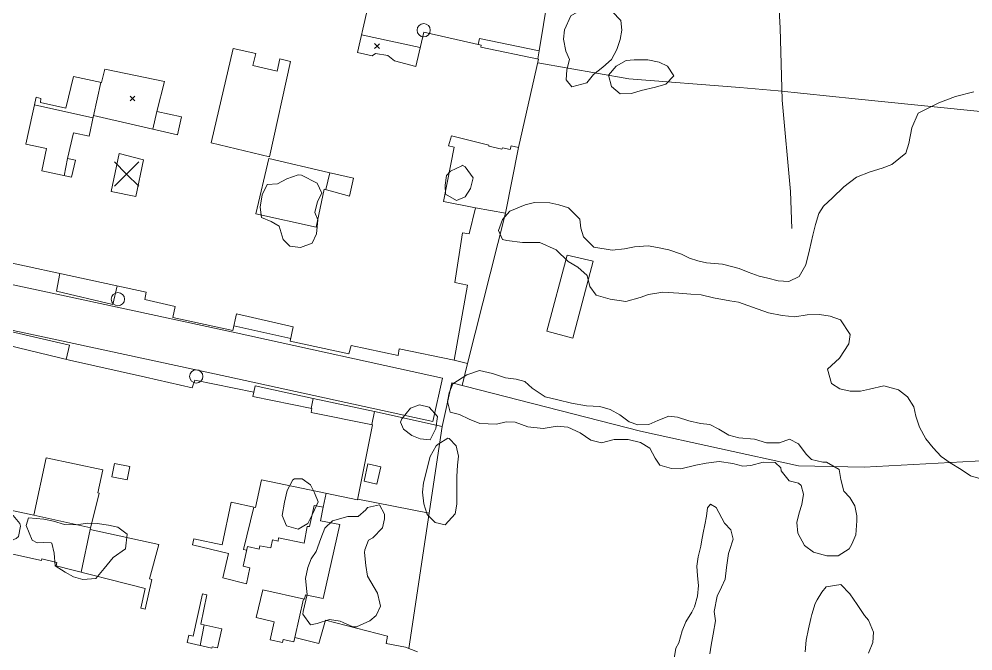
# Model space of a CAD drawing. Header units: metres. Extents: x 4652992 to 4879070, y 2074171 to 2309877.
# Drawn here: x 4654094.4 to 4654205.2, y 2307103.2 to 2307176.6 of the extents above; entities that cross this region are included whole.
import ezdxf

# ---------------------------------------------------------------- set-up
doc = ezdxf.new("R2010")
doc.units = ezdxf.units.M
doc.header["$MEASUREMENT"] = 0
for name, color, linetype, lineweight in [('Level 18', 5, 'Continuous', 0), ('Level 3', 46, 'Continuous', 0), ('Level 30', 5, 'Continuous', 0), ('Level 31', 38, 'Continuous', 0), ('Level 35', 4, 'Continuous', 0), ('Level 36', 1, 'Continuous', 0), ('Level 37', 3, 'Continuous', 0), ('Level 39', 9, 'Continuous', 0), ('Level 40', 1, 'Continuous', 0), ('Level 61', 4, 'Continuous', 0), ('Level 62', 4, 'Continuous', 0), ('Level 63', 3, 'Continuous', 0)]:
    doc.layers.add(name, color=color, linetype=linetype, lineweight=lineweight)

# ---------------------------------------------------------------- blocks, each defined once
blk = doc.blocks.new('POSTE_1')
at = {"layer": 'Level 61'}
blk.add_circle((-4.7e-05, -1.9e-05, -2.4e-05), 0.770001, dxfattribs=at)
blk = doc.blocks.new('COTA_13')
at = {"layer": 'Level 63', "ltscale": 0.2}
for p, q in [((-1.408317, 1.419367, 4e-05), (0.00014, -0.000155, 4e-05)), ((1.419662, 1.408302, 4e-05), (0.00014, -0.000155, 4e-05)), ((0.00014, -0.000155, 4e-05), (-1.419382, -1.408612, 4e-05)), ((0.00014, -0.000155, 4e-05), (1.408597, -1.419677, 4e-05))]:
    blk.add_line(p, q, dxfattribs=at)
blk = doc.blocks.new('COTA_10')
at = {"layer": 'Level 39'}
for p, q in [((-1.408444, 1.419518, 3.9e-05), (1.3e-05, -4e-06, 3.9e-05)), ((1.419535, 1.408453, 3.9e-05), (1.3e-05, -4e-06, 3.9e-05)), ((1.3e-05, -4e-06, 3.9e-05), (-1.419509, -1.408461, 3.9e-05)), ((1.3e-05, -4e-06, 3.9e-05), (1.40847, -1.419526, 3.9e-05))]:
    blk.add_line(p, q, dxfattribs=at)
blk = doc.blocks.new('COTA_8')
at = {"layer": 'Level 63', "ltscale": 0.2}
for p, q in [((-4.5e-05, 0.000125, -0.000135), (-1.419567, -1.408332, -0.000135)), ((-1.408502, 1.419647, -0.000135), (-4.5e-05, 0.000125, -0.000135)), ((1.419477, 1.408582, -0.000135), (-4.5e-05, 0.000125, -0.000135)), ((-4.5e-05, 0.000125, -0.000135), (1.408412, -1.419397, -0.000135))]:
    blk.add_line(p, q, dxfattribs=at)

msp = doc.modelspace()

# ---------------------------------------------------------------- linework, layer by layer
at = {"layer": 'Level 18', "color": 30}
for points in [[(4654143.561829, 2307134.887631, 1405.651066), (4654119.589317, 2307140.135469, 1406.301066), (4654099.830159, 2307144.388463, 1407.113566), (4654082.584912, 2307148.08511, 1407.451066), (4654065.944187, 2307151.665682, 1407.188566)], [(4654143.561829, 2307134.887631, 1405.651066), (4654142.452073, 2307129.818185, 1405.661496), (4654118.488442, 2307135.064079, 1406.311496), (4654098.740317, 2307139.314698, 1407.123996), (4654081.495246, 2307143.011308, 1407.461496), (4654065.763279, 2307146.289077, 1407.386496), (4654063.239045, 2307145.254474, 1407.500612), (4654061.298366, 2307142.852297, 1407.511043)]]:
    msp.add_polyline3d(points, dxfattribs=at)
at = {"layer": 'Level 3'}
msp.add_polyline3d([(4654184.162132, 2307152.248796, 1395.75624), (4654183.998741, 2307156.553891, 1395.75624), (4654183.031822, 2307167.160838, 1395.75624), (4654182.79966, 2307175.559558, 1395.75624), (4654182.246173, 2307185.26515, 1395.75624), (4654181.610034, 2307195.653614, 1395.75624), (4654181.498165, 2307205.210009, 1395.75624), (4654182.329553, 2307219.338025, 1395.33624), (4654183.236049, 2307234.63413, 1395.33624), (4654183.603264, 2307243.36887, 1395.33624), (4654182.601998, 2307250.474951, 1395.33624), (4654181.83923, 2307254.444026, 1395.33624), (4654180.818878, 2307256.860323, 1395.33624), (4654177.150551, 2307260.598143, 1395.33624), (4654178.525306, 2307266.229374, 1394.398524)], dxfattribs=at)
at = {"layer": 'Level 30', "color": 1}
for points in [[(4654134.728857, 2307177.256795, 1408.264362), (4654133.667144, 2307172.695126, 1411.670612), (4654135.371518, 2307172.302724, 1411.933112), (4654135.762613, 2307172.584168, 1412.014362), (4654137.199538, 2307172.346213, 1412.070612), (4654137.977424, 2307171.725978, 1412.139362), (4654140.447279, 2307171.064466, 1411.945612), (4654141.390632, 2307175.061329, 1406.401862), (4654148.06679, 2307173.535871, 1405.989362), (4654148.029639, 2307173.323854, 1405.989362), (4654154.722646, 2307171.922215, 1405.445612), (4654152.395702, 2307161.661619, 1405.264362), (4654151.538439, 2307161.835771, 1405.264362), (4654151.419869, 2307161.421929, 1405.264362), (4654150.520874, 2307161.617298, 1405.264362), (4654150.449605, 2307161.459572, 1405.264362), (4654148.935914, 2307161.819681, 1405.264362), (4654148.92809, 2307161.937572, 1405.264362), (4654144.609986, 2307163.024611, 1405.414362), (4654144.236298, 2307161.856878, 1405.608112), (4654144.90034, 2307161.703994, 1405.608112), (4654143.682759, 2307155.40204, 1406.195612), (4654147.377427, 2307154.64428, 1406.245612), (4654146.668467, 2307151.615041, 1406.783112), (4654145.872533, 2307151.751855, 1406.783112), (4654144.975063, 2307145.979867, 1406.526862), (4654146.463165, 2307145.660475, 1406.483112), (4654144.927908, 2307136.977904, 1406.720612)], [(4654123.444816, 2307160.590272, 1413.901862), (4654116.689977, 2307162.192401, 1413.901862), (4654116.689977, 2307162.192401, 1409.976862), (4654119.225579, 2307173.145598, 1409.364362), (4654119.225579, 2307173.145598, 1406.551862), (4654121.862008, 2307172.596084, 1406.551862), (4654121.52932, 2307171.197015, 1406.551862), (4654124.348539, 2307170.524497, 1406.183112), (4654124.639457, 2307171.944805, 1406.183112), (4654125.891002, 2307171.656568, 1409.520612), (4654123.444816, 2307160.590272, 1413.901862)], [(4654102.981804, 2307165.35834, 1409.326862), (4654102.481727, 2307162.983269, 1409.139362), (4654100.662144, 2307163.3562, 1408.020612), (4654099.987219, 2307160.372781, 1408.433112), (4654100.919077, 2307160.181231, 1408.433112), (4654100.438862, 2307158.195398, 1408.901862), (4654097.00842, 2307158.939499, 1408.833112), (4654097.539585, 2307161.550645, 1408.614362), (4654095.146272, 2307162.055774, 1408.995612), (4654096.33049, 2307167.504802, 1408.495612), (4654096.877091, 2307167.355691, 1408.495612), (4654096.83698, 2307166.878456, 1408.495612), (4654099.785398, 2307166.210674, 1408.370612), (4654100.680017, 2307169.896352, 1406.933112), (4654103.911861, 2307169.198012, 1406.814362), (4654104.298421, 2307170.776861, 1406.983112), (4654111.238162, 2307169.328404, 1406.864362), (4654110.367037, 2307165.845802, 1409.458112), (4654113.212716, 2307165.236441, 1409.476862), (4654112.767417, 2307163.1499, 1409.601862), (4654102.981804, 2307165.35834, 1409.326862)], [(4654130.29766, 2307158.772037, 1409.445612), (4654123.370777, 2307160.367952, 1409.458112), (4654121.882707, 2307153.973806, 1408.670612), (4654128.888447, 2307152.40607, 1408.108112), (4654129.809636, 2307156.834313, 1407.745612), (4654132.740963, 2307156.019504, 1407.658112), (4654133.215472, 2307158.091202, 1407.670612), (4654130.29766, 2307158.772037, 1409.445612)], [(4654144.927908, 2307136.977904, 1406.720612), (4654138.51783, 2307138.257943, 1406.795612), (4654138.393123, 2307137.507736, 1410.183112), (4654132.93591, 2307138.672752, 1409.464362), (4654132.665811, 2307137.694494, 1408.070612), (4654125.838478, 2307139.158218, 1408.001862), (4654126.211199, 2307140.838123, 1408.289362), (4654119.601925, 2307142.338702, 1408.545612), (4654119.17967, 2307140.391401, 1408.533112), (4654112.206301, 2307141.929456, 1408.570612), (4654112.472014, 2307143.192573, 1408.589362), (4654108.956711, 2307144.014667, 1408.639362), (4654109.126478, 2307144.858446, 1408.689362), (4654085.087153, 2307150.040741, 1409.283112)], [(4654093.009182, 2307138.699376, 1410.529649), (4654100.201728, 2307136.945204, 1409.848399), (4654109.047096, 2307134.972464, 1409.660899), (4654114.474981, 2307133.765616, 1409.792149), (4654114.75638, 2307134.644378, 1411.335899), (4654121.619029, 2307133.234366, 1411.204649), (4654121.516862, 2307132.733656, 1408.648399), (4654128.382028, 2307131.334713, 1408.454649), (4654128.292444, 2307130.889354, 1408.429649), (4654135.408906, 2307129.467333, 1408.398399), (4654133.695765, 2307120.751729, 1408.460899), (4654122.511666, 2307123.054826, 1409.110899), (4654121.833724, 2307119.867496, 1409.242149), (4654118.993382, 2307120.453504, 1409.454649), (4654117.942496, 2307115.523063, 1409.554649), (4654114.672574, 2307116.219925, 1409.717149), (4654114.51403, 2307115.522513, 1409.923399), (4654118.683408, 2307114.524732, 1409.879649), (4654118.045209, 2307111.666107, 1409.767149), (4654120.766717, 2307110.967727, 1409.942149), (4654121.183457, 2307112.852189, 1408.867149), (4654120.383224, 2307113.025335, 1408.867149), (4654120.890561, 2307115.308318, 1408.854649), (4654122.253325, 2307114.993617, 1409.048399), (4654122.346439, 2307115.403208, 1409.048399), (4654123.613508, 2307115.180512, 1409.142149), (4654123.78663, 2307116.09593, 1409.142149), (4654124.44283, 2307115.956046, 1409.567149), (4654124.512281, 2307116.312845, 1409.567149), (4654127.465934, 2307115.712321, 1409.304649), (4654127.815184, 2307117.658974, 1409.342149), (4654128.118348, 2307117.658872, 1409.373399), (4654128.636241, 2307120.090882, 1409.304649), (4654129.67669, 2307119.897218, 1409.423399), (4654129.383295, 2307118.298853, 1408.879649), (4654131.638947, 2307117.859517, 1408.835899), (4654129.699675, 2307109.277691, 1408.835899), (4654127.637407, 2307109.695672, 1410.267149), (4654127.515598, 2307109.211149, 1410.267149), (4654122.663841, 2307110.284953, 1409.967149), (4654121.895761, 2307107.060182, 1409.823399), (4654124.011923, 2307106.5715, 1409.667149), (4654123.527726, 2307104.492894, 1410.098399), (4654124.956967, 2307104.162842, 1410.217149), (4654125.051093, 2307104.525594, 1410.204649), (4654126.283421, 2307104.252666, 1410.048399), (4654126.407747, 2307104.748258, 1410.017149), (4654129.198248, 2307104.045596, 1409.829649), (4654129.941717, 2307106.751748, 1409.310899), (4654137.160965, 2307104.909851, 1409.223399), (4654137.027618, 2307104.066807, 1409.254649), (4654139.269674, 2307103.61896, 1409.392149), (4654140.667212, 2307103.098159, 1409.367149)], [(4654091.847362, 2307114.814791, 1412.092149), (4654096.965025, 2307113.679583, 1412.129649), (4654097.007807, 2307113.867773, 1412.129649), (4654098.749786, 2307113.477152, 1412.010899), (4654098.667752, 2307113.065002, 1411.317149), (4654108.99024, 2307110.459875, 1411.092149), (4654108.502546, 2307108.160704, 1410.748399), (4654109.012198, 2307108.043011, 1410.748399), (4654109.764133, 2307111.504534, 1410.279649), (4654109.506791, 2307111.55231, 1410.279649), (4654110.586501, 2307115.532351, 1410.142149), (4654102.624966, 2307117.289337, 1409.960899), (4654103.674936, 2307121.497617, 1409.654649), (4654103.486586, 2307121.541112, 1409.654649), (4654104.084519, 2307124.222616, 1409.517149), (4654097.513954, 2307125.635086, 1409.923399), (4654096.056886, 2307118.969209, 1410.123399), (4654089.124231, 2307120.430342, 1411.192149)], [(4654117.396121, 2307103.564342, 1410.304649), (4654117.908768, 2307105.751628, 1410.023399), (4654115.465369, 2307106.304074, 1410.023399), (4654116.185887, 2307109.703535, 1409.935899), (4654115.650689, 2307109.803856, 1410.467149), (4654114.566957, 2307104.920224, 1410.223399), (4654114.075938, 2307105.010346, 1410.223399), (4654113.878843, 2307104.149878, 1410.223399), (4654116.752985, 2307103.497995, 1410.279649), (4654116.783629, 2307103.682596, 1410.279649), (4654117.396121, 2307103.564342, 1410.304649)]]:
    msp.add_polyline3d(points, dxfattribs=at)
for points in [[(4654105.98993, 2307160.956666, 1408.608112), (4654105.048883, 2307156.559527, 1408.751862), (4654107.910705, 2307155.958067, 1408.883112), (4654108.801826, 2307160.239188, 1408.889362)], [(4654106.894605, 2307123.057899, 1409.598399), (4654107.207025, 2307124.616541, 1409.498399), (4654105.429492, 2307124.972837, 1409.467149), (4654105.117072, 2307123.414195, 1409.435899)]]:
    msp.add_3dface(points, dxfattribs=at)
at = {"layer": 'Level 31'}
msp.add_3dface([(4654136.382456, 2307124.585946, 1407.276046), (4654135.931145, 2307122.560839, 1407.282296), (4654134.444583, 2307122.892131, 1407.288546), (4654134.89587, 2307124.917243, 1407.282296)], dxfattribs=at)
at = {"layer": 'Level 35'}
for p, q in [((4654102.991508, 2307165.356149, 1406.865366), (4654103.851444, 2307169.211066, 1406.746616)), ((4654096.134732, 2307166.604051, 1408.690367), (4654102.930468, 2307165.114522, 1408.690367)), ((4654110.367037, 2307165.845802, 1408.615367), (4654109.876635, 2307163.802299, 1408.615367)), ((4654099.987219, 2307160.372781, 1408.415367), (4654099.578077, 2307158.382112, 1408.415367)), ((4654129.987879, 2307156.784767, 1407.565367), (4654130.457994, 2307158.734625, 1407.565367)), ((4654147.377427, 2307154.64428, 1406.284117), (4654150.896708, 2307154.019519, 1405.971617)), ((4654125.912936, 2307139.493807, 1407.268341), (4654119.304036, 2307140.964935, 1407.268341)), ((4654129.67669, 2307119.897218, 1408.994796), (4654130.020587, 2307121.508543, 1408.869796)), ((4654096.056886, 2307118.969209, 1409.882296), (4654102.674192, 2307117.486633, 1409.838546)), ((4654102.624966, 2307117.289337, 1409.732296), (4654101.574295, 2307112.331466, 1409.732296)), ((4654126.407747, 2307104.748259, 1409.444796), (4654127.411238, 2307109.234247, 1409.394796)), ((4654115.386516, 2307103.807924, 1409.394796), (4654115.868937, 2307106.212829, 1409.394796))]:
    msp.add_line(p, q, dxfattribs=at)
at = {"layer": 'Level 35', "extrusion": (0.0023471369029263, 0.0142716133047769, 0.9998954005304943), "elevation": 45258.49956, "flags": 128}
msp.add_lwpolyline([(4654083.710874, 2306726.049573), (4654084.098989, 2306727.73747), (4654077.240804, 2306729.303432)], dxfattribs=at)
at = {"layer": 'Level 35', "extrusion": (0.011526541333852, -0.0024229523966415, 0.9999306316672985), "elevation": 49463.092136, "flags": 128}
msp.add_lwpolyline([(4653803.10298, 2307259.115754), (4653796.368267, 2307260.610655), (4653796.209163, 2307259.853707)], dxfattribs=at)
at = {"layer": 'Level 35', "extrusion": (0.0077405047014177, 0.0348294628632239, 0.9993632938544555), "elevation": 117788.595576, "flags": 128}
msp.add_lwpolyline([(-4042753.056512, -3259743.259666), (-4042752.932859, -3259738.179679), (-4042753.315744, -3259738.179679)], dxfattribs=at)
at = {"layer": 'Level 35'}
for points in [[(4654154.621373, 2307171.943424, 1404.559117), (4654154.802761, 2307172.891366, 1404.346617), (4654147.851417, 2307174.317062, 1404.327867), (4654147.692469, 2307173.621401, 1404.327867)], [(4654135.341428, 2307129.480817, 1407.244796), (4654135.656889, 2307131.013296, 1407.238546), (4654128.514882, 2307132.50918, 1407.307296), (4654128.287313, 2307131.354014, 1407.307296)]]:
    msp.add_polyline3d(points, dxfattribs=at)
msp.add_3dface([(4654161.059288, 2307148.477718, 1403.196796), (4654158.711599, 2307139.515805, 1403.165546), (4654155.676411, 2307140.343808, 1403.165546), (4654158.049413, 2307149.159624, 1403.165546)], dxfattribs=at)
at = {"layer": 'Level 36'}
msp.add_polyline3d([(4654105.765545, 2307145.582981, 1407.905841), (4654105.24659, 2307143.425967, 1407.987091), (4654098.694889, 2307144.971455, 1407.918341), (4654099.070343, 2307147.026304, 1407.855841)], dxfattribs=at)
at = {"layer": 'Level 37'}
for p, q in [((4654154.802761, 2307172.891366, 1404.104483), (4654156.599218, 2307184.145688, 1404.048233)), ((4654146.465804, 2307136.559783, 1405.859117), (4654145.834363, 2307134.006521, 1405.859117)), ((4654142.007458, 2307119.192286, 1407.432891), (4654133.710673, 2307120.827573, 1407.432891))]:
    msp.add_line(p, q, dxfattribs=at)
at = {"layer": 'Level 37', "extrusion": (-0.0072843460199926, 0.0384021676134373, 0.9992358139226448), "elevation": 56102.354469, "flags": 128}
msp.add_lwpolyline([(-5002561.885346, -1398202.945259), (-5002570.477189, -1398227.569858), (-5002563.088091, -1398230.767858)], dxfattribs=at)
at = {"layer": 'Level 37'}
for points in [[(4654154.627, 2307171.500469, 1403.816983), (4654165.221292, 2307169.621902, 1402.154483), (4654178.102607, 2307168.618595, 1399.116983), (4654182.567211, 2307168.244825, 1397.404483), (4654191.527811, 2307167.32651, 1395.841983), (4654211.823249, 2307165.242474, 1389.679483)], [(4654152.395702, 2307161.661619, 1405.321617), (4654150.896708, 2307154.019519, 1405.334117), (4654146.465207, 2307136.557428, 1405.996617), (4654144.927908, 2307136.977904, 1405.996617)], [(4654143.51207, 2307129.250775, 1407.057296), (4654144.621917, 2307134.316977, 1406.544796), (4654166.552263, 2307128.701544, 1402.707296), (4654184.927412, 2307124.697875, 1398.257296), (4654192.547694, 2307124.525051, 1396.207296), (4654204.037065, 2307125.137474, 1393.282296), (4654206.881185, 2307125.320383, 1392.432296), (4654206.881185, 2307125.320383, 1392.282296)]]:
    msp.add_polyline3d(points, dxfattribs=at)
at = {"layer": 'Level 40', "color": 3}
for points in [[(4654162.226539, 2307177.962625, 1406.243332), (4654163.282306, 2307177.463057, 1406.243332), (4654164.278485, 2307176.394441, 1406.143332), (4654164.401778, 2307175.293746, 1406.043332), (4654164.220975, 2307174.193154, 1405.918332), (4654163.797705, 2307173.055159, 1405.830832), (4654163.198646, 2307171.864406, 1405.730832), (4654162.183338, 2307171.002625, 1405.568332), (4654161.0963, 2307170.134054, 1405.268332), (4654160.337608, 2307169.166552, 1405.218332), (4654158.59488, 2307168.705409, 1405.243332), (4654157.936145, 2307169.509823, 1405.243332), (4654158.015917, 2307170.680305, 1405.243332), (4654158.31088, 2307171.87116, 1405.243332), (4654157.90269, 2307172.850981, 1405.268332), (4654157.607639, 2307174.224342, 1405.280832), (4654157.743989, 2307175.335172, 1405.280832), (4654158.466287, 2307176.96376, 1405.330832), (4654159.46544, 2307177.549531, 1405.468332), (4654161.02733, 2307177.935768, 1405.593332), (4654162.226539, 2307177.962625, 1406.243332)], [(4654165.814279, 2307171.844785, 1403.593332), (4654167.401439, 2307171.828917, 1403.555832), (4654168.722903, 2307171.571199, 1403.493332), (4654169.717041, 2307171.109136, 1403.480832), (4654170.443476, 2307169.986089, 1403.430832), (4654169.519098, 2307169.010123, 1403.430832), (4654168.298683, 2307168.685108, 1403.505832), (4654166.642837, 2307168.297199, 1403.593332), (4654165.533554, 2307167.94659, 1403.618332), (4654164.208061, 2307167.878883, 1403.643332), (4654163.210878, 2307168.737933, 1403.643332), (4654162.856222, 2307170.055088, 1403.643332), (4654163.729073, 2307171.112853, 1403.580832), (4654164.909064, 2307171.77353, 1403.530832), (4654165.814279, 2307171.844785, 1403.593332)], [(4654206.124753, 2307123.158844, 1400.633112), (4654204.933509, 2307123.527533, 1400.558112), (4654203.823146, 2307124.254156, 1400.433112), (4654202.533306, 2307125.022143, 1400.333112), (4654201.522791, 2307125.772826, 1400.283112), (4654200.572937, 2307126.791959, 1400.233112), (4654199.722932, 2307127.835152, 1400.233112), (4654198.988567, 2307129.181196, 1400.233112), (4654198.568285, 2307130.454853, 1400.233112), (4654198.342018, 2307131.54258, 1400.233112), (4654197.612081, 2307132.699317, 1400.358112), (4654196.566807, 2307133.505082, 1400.533112), (4654194.837134, 2307133.997863, 1400.658112), (4654193.184582, 2307133.578505, 1400.933112), (4654192.141229, 2307133.348248, 1401.033112), (4654190.913972, 2307133.348663, 1401.083112), (4654189.747377, 2307133.617528, 1401.108112), (4654188.76151, 2307134.268386, 1401.108112), (4654188.287503, 2307135.931, 1401.058112), (4654189.708106, 2307137.204036, 1400.933112), (4654190.78555, 2307138.83859, 1400.858112), (4654190.938456, 2307139.933073, 1400.783112), (4654189.816061, 2307141.650977, 1400.758112), (4654188.590057, 2307142.074749, 1400.758112), (4654187.358372, 2307142.264471, 1400.883112), (4654185.931418, 2307142.216766, 1401.058112), (4654184.508893, 2307141.979754, 1401.183112), (4654183.032642, 2307142.131697, 1401.208112), (4654181.452114, 2307142.448889, 1401.208112), (4654179.573295, 2307143.117259, 1401.458112), (4654177.95358, 2307143.678841, 1401.633112), (4654176.95635, 2307143.861601, 1401.758112), (4654175.051629, 2307144.206438, 1402.133112), (4654173.615819, 2307144.537348, 1402.283112), (4654172.408782, 2307144.627246, 1402.383112), (4654171.022269, 2307144.758508, 1402.583112), (4654169.156735, 2307144.858955, 1403.383112), (4654167.489644, 2307144.584163, 1403.833112), (4654166.51581, 2307144.243741, 1404.108112), (4654164.853147, 2307143.779641, 1404.633112), (4654163.028054, 2307144.059055, 1404.958112), (4654161.432988, 2307144.520813, 1405.133112), (4654160.66261, 2307145.498582, 1405.158112), (4654160.387046, 2307146.785958, 1405.108112), (4654159.282364, 2307147.746631, 1405.783112), (4654158.161891, 2307148.428512, 1405.783112), (4654156.769028, 2307149.785104, 1405.858112), (4654154.885781, 2307150.642782, 1406.208112), (4654152.855309, 2307150.640026, 1406.483112), (4654151.020105, 2307150.874697, 1406.583112), (4654150.526546, 2307150.988448, 1406.583112), (4654150.055713, 2307152.038397, 1406.583112), (4654150.528384, 2307153.294543, 1406.508112), (4654151.364437, 2307154.278653, 1406.358112), (4654153.177498, 2307154.990521, 1406.158112), (4654154.230961, 2307155.265519, 1406.058112), (4654156.016867, 2307155.230497, 1405.808112), (4654157.093725, 2307154.982314, 1405.683112), (4654158.195231, 2307154.634306, 1405.583112), (4654159.508466, 2307153.343138, 1405.283112), (4654159.644995, 2307152.276092, 1405.208112), (4654159.936351, 2307151.267507, 1405.058112), (4654161.135199, 2307150.096845, 1404.758112), (4654163.274376, 2307149.745045, 1404.358112), (4654164.72155, 2307149.882234, 1404.158112), (4654165.86475, 2307150.13655, 1403.883112), (4654167.446531, 2307150.242716, 1403.283112), (4654168.533499, 2307150.039275, 1403.108112), (4654169.844812, 2307149.784129, 1402.833112), (4654171.32992, 2307149.253569, 1402.333112), (4654172.266489, 2307148.802359, 1402.108112), (4654173.233388, 2307148.485375, 1401.933112), (4654174.220508, 2307148.257874, 1401.783112), (4654176.075932, 2307148.112686, 1401.408112), (4654178.040061, 2307147.612942, 1400.983112), (4654179.076478, 2307147.185792, 1400.683112), (4654180.33724, 2307146.706937, 1400.233112), (4654181.369229, 2307146.469095, 1399.908112), (4654182.580694, 2307146.189889, 1400.133112), (4654183.78773, 2307146.099991, 1400.433112), (4654185.001702, 2307146.6675, 1400.733112), (4654185.784028, 2307148.040567, 1401.008112), (4654186.223194, 2307149.775153, 1401.158112), (4654186.607381, 2307151.475339, 1401.208112), (4654186.890466, 2307152.728107, 1401.258112), (4654187.273399, 2307154.004934, 1401.258112), (4654187.844665, 2307154.861783, 1401.258112), (4654188.860194, 2307155.80453, 1401.108112), (4654190.191059, 2307157.098247, 1400.833112), (4654191.671071, 2307158.216375, 1400.583112), (4654193.274325, 2307158.835381, 1400.508112), (4654194.647553, 2307159.272043, 1400.733112), (4654195.776215, 2307159.670926, 1401.008112), (4654197.396515, 2307160.992081, 1401.308112), (4654197.749118, 2307162.134684, 1401.333112), (4654198.108656, 2307163.934693, 1401.283112), (4654198.827147, 2307165.651975, 1400.833112), (4654201.220331, 2307166.842076, 1400.483112), (4654203.17811, 2307167.567662, 1400.283112), (4654205.285035, 2307168.11766, 1399.983112)], [(4654146.183832, 2307159.418771, 1405.643332), (4654147.112329, 2307158.155945, 1405.605832), (4654146.824441, 2307156.893527, 1405.593332), (4654146.186984, 2307155.944726, 1405.593332), (4654145.200959, 2307155.519108, 1405.618332), (4654143.918879, 2307156.257284, 1405.618332), (4654143.874391, 2307157.293208, 1405.568332), (4654144.032968, 2307158.398919, 1405.530832), (4654144.502733, 2307158.920124, 1405.480832), (4654145.788806, 2307159.533058, 1405.430832), (4654145.848411, 2307159.589264, 1405.393332), (4654146.183832, 2307159.418771, 1405.643332)], [(4654129.009738, 2307157.536026, 1407.615546), (4654129.532024, 2307156.359208, 1407.915546), (4654129.015461, 2307155.375311, 1408.090546), (4654128.729965, 2307154.1292, 1408.540546), (4654129.050887, 2307153.242581, 1408.921796), (4654128.902295, 2307151.628246, 1409.415546), (4654128.399473, 2307150.549554, 1409.415546), (4654127.05363, 2307150.049002, 1409.490546), (4654125.83186, 2307150.19159, 1409.490546), (4654125.03613, 2307150.977216, 1409.253046), (4654124.576272, 2307152.519315, 1409.353046), (4654123.658915, 2307153.078176, 1409.553046), (4654122.507694, 2307153.528791, 1409.515546), (4654122.367517, 2307154.742421, 1409.265546), (4654122.596727, 2307156.148881, 1409.028046), (4654123.19792, 2307157.353799, 1408.678046), (4654124.398847, 2307157.424483, 1408.403046), (4654125.467917, 2307158.035146, 1408.190546), (4654126.776577, 2307158.474778, 1408.040546), (4654127.166808, 2307158.454336, 1408.028046), (4654129.009738, 2307157.536026, 1407.615546)], [(4654183.877551, 2307127.772469, 1401.683112), (4654184.911947, 2307127.252488, 1401.708112), (4654185.834185, 2307126.031124, 1401.620612), (4654186.425815, 2307125.425543, 1401.545612), (4654187.744422, 2307125.121551, 1401.445612), (4654188.166949, 2307125.117979, 1401.408112), (4654189.669839, 2307124.278857, 1401.258112), (4654189.829252, 2307123.116059, 1401.258112), (4654190.204147, 2307121.762827, 1401.258112), (4654190.899513, 2307120.992575, 1401.270612), (4654191.459944, 2307120.042297, 1401.220612), (4654191.691464, 2307118.886335, 1401.170612), (4654191.721412, 2307118.292948, 1401.133112), (4654191.590713, 2307116.680927, 1400.920612), (4654191.109166, 2307115.595518, 1400.908112), (4654190.821164, 2307115.051972, 1400.883112), (4654189.532934, 2307114.246373, 1400.858112), (4654188.237945, 2307114.239949, 1400.833112), (4654186.683616, 2307114.645204, 1400.820612), (4654185.637831, 2307115.425863, 1400.870612), (4654184.855588, 2307116.849545, 1400.983112), (4654184.738765, 2307118.096362, 1401.070612), (4654185.019168, 2307119.228143, 1401.233112), (4654185.3312, 2307120.188417, 1401.408112), (4654185.509976, 2307121.390545, 1401.583112), (4654185.225747, 2307122.417903, 1401.733112), (4654184.930987, 2307122.673532, 1401.770612), (4654183.840933, 2307122.948293, 1401.883112), (4654182.903515, 2307124.102778, 1402.158112), (4654182.862607, 2307124.440639, 1402.170612), (4654182.208989, 2307125.08397, 1402.470612), (4654180.802254, 2307125.103308, 1402.708112), (4654179.403958, 2307124.745352, 1403.295612), (4654178.439149, 2307124.639349, 1403.808112), (4654177.309455, 2307124.946707, 1404.045612), (4654175.692297, 2307125.178772, 1404.545612), (4654174.190265, 2307124.985486, 1405.095612), (4654173.011242, 2307124.764653, 1405.483112), (4654171.247348, 2307124.350226, 1406.008112), (4654170.168682, 2307124.364309, 1406.045612), (4654168.825616, 2307124.767777, 1405.758112), (4654168.284585, 2307125.596286, 1405.495612), (4654167.647827, 2307126.728375, 1405.308112), (4654166.554394, 2307127.402723, 1405.433112), (4654165.12404, 2307127.732478, 1405.970612), (4654163.506042, 2307127.753602, 1406.208112), (4654162.025518, 2307127.344224, 1406.483112), (4654160.801368, 2307127.649899, 1406.495612), (4654159.54221, 2307128.526669, 1406.433112), (4654158.110587, 2307129.161687, 1406.520612), (4654156.895716, 2307129.301008, 1406.795612), (4654155.256638, 2307129.022021, 1407.120612), (4654153.462795, 2307129.20098, 1407.170612), (4654151.993644, 2307129.774272, 1407.433112), (4654150.964736, 2307129.800343, 1407.683112), (4654149.847702, 2307129.54176, 1407.908112), (4654147.911754, 2307129.612725, 1408.020612), (4654146.638685, 2307130.117352, 1408.020612), (4654145.532182, 2307130.630498, 1408.095612), (4654144.442127, 2307130.905259, 1408.108112), (4654144.1191, 2307132.176155, 1408.108112), (4654144.324445, 2307133.184484, 1408.108112), (4654144.768463, 2307134.208167, 1407.920612), (4654146.373374, 2307135.269188, 1407.758112), (4654147.869077, 2307135.745444, 1407.595612), (4654149.349189, 2307135.427678, 1407.483112), (4654150.878219, 2307134.91096, 1407.395612), (4654152.110379, 2307134.744194, 1407.258112), (4654153.111037, 2307134.490043, 1407.170612), (4654153.995317, 2307133.723157, 1407.108112), (4654155.480078, 2307132.70054, 1406.645612), (4654156.977479, 2307132.355328, 1406.345612), (4654158.559218, 2307131.967214, 1406.158112), (4654160.278002, 2307131.664802, 1405.933112), (4654161.836123, 2307131.587105, 1405.645612), (4654163.050153, 2307131.236844, 1405.408112), (4654164.153707, 2307130.607081, 1405.183112), (4654165.24419, 2307129.816116, 1405.108112), (4654166.264247, 2307129.440196, 1405.245612), (4654167.524657, 2307129.501511, 1405.370612), (4654168.565364, 2307129.941906, 1405.370612), (4654169.877213, 2307130.437088, 1405.433112), (4654170.868592, 2307130.349292, 1405.320612), (4654172.201538, 2307129.901238, 1405.145612), (4654173.525205, 2307129.619538, 1404.970612), (4654174.62833, 2307129.50598, 1404.795612), (4654175.657666, 2307128.963705, 1404.520612), (4654176.813087, 2307128.251607, 1404.220612), (4654178.009829, 2307127.928791, 1403.795612), (4654179.808731, 2307127.772124, 1403.120612), (4654181.218845, 2307127.353199, 1402.620612), (4654181.735828, 2307127.35131, 1402.433112), (4654182.702748, 2307127.362989, 1402.170612), (4654183.877551, 2307127.772469, 1401.683112)], [(4654139.016263, 2307128.94353, 1407.870612), (4654140.011634, 2307128.202572, 1407.908112), (4654140.977048, 2307127.840429, 1407.858112), (4654142.135724, 2307127.712638, 1407.670612), (4654142.76314, 2307129.032298, 1407.483112), (4654142.982205, 2307130.399659, 1407.483112), (4654141.996089, 2307131.487144, 1407.633112), (4654140.899876, 2307131.786481, 1407.645612), (4654139.856575, 2307131.399533, 1407.708112), (4654138.82585, 2307130.149654, 1407.758112), (4654138.668714, 2307129.767505, 1407.770612), (4654139.016263, 2307128.94353, 1407.870612)], [(4654141.365348, 2307122.706897, 1408.383112), (4654141.233956, 2307121.621487, 1408.545612), (4654141.394116, 2307120.282876, 1408.833112), (4654141.783663, 2307119.03082, 1409.070612), (4654142.689403, 2307118.101339, 1409.295612), (4654143.884203, 2307117.825751, 1409.208112), (4654145.035643, 2307119.094275, 1408.633112), (4654145.204287, 2307120.240825, 1408.395612), (4654145.205177, 2307121.774729, 1408.170612), (4654145.214194, 2307123.446224, 1407.933112), (4654145.285378, 2307124.777963, 1407.633112), (4654145.428811, 2307125.814107, 1407.433112), (4654145.13981, 2307126.996484, 1407.395612), (4654144.339658, 2307127.878366, 1407.420612), (4654144.179734, 2307127.892009, 1407.420612), (4654143.04876, 2307127.223112, 1407.595612), (4654142.816289, 2307127.021047, 1407.658112), (4654142.110453, 2307125.765963, 1407.795612), (4654141.365348, 2307122.706897, 1408.383112)], [(4654127.262175, 2307123.173747, 1409.464362), (4654128.217028, 2307122.478547, 1409.376862), (4654128.697046, 2307121.533823, 1409.464362), (4654129.112834, 2307120.511254, 1409.751862), (4654128.487926, 2307119.149635, 1410.101862), (4654127.899836, 2307117.9996, 1410.189362), (4654126.772583, 2307117.33303, 1410.076862), (4654125.409975, 2307117.716899, 1409.764362), (4654124.91922, 2307118.918926, 1409.476862), (4654125.200553, 2307120.452476, 1409.233112), (4654125.523789, 2307121.814196, 1409.239362), (4654126.172641, 2307123.077626, 1409.289362), (4654126.354642, 2307123.163049, 1409.289362), (4654127.262175, 2307123.173747, 1409.464362)], [(4654088.460648, 2307118.692803, 1410.611209), (4654089.033508, 2307119.973555, 1410.586209), (4654089.482405, 2307120.008939, 1410.586209), (4654090.817521, 2307119.862966, 1410.586209), (4654091.966629, 2307119.412472, 1410.586209), (4654093.102024, 2307119.104121, 1410.573709), (4654093.681635, 2307118.90087, 1410.498709), (4654094.45007, 2307118.005473, 1410.411209), (4654094.533467, 2307117.661942, 1410.411209), (4654094.282387, 2307116.469073, 1410.398709), (4654094.018378, 2307116.228879, 1410.398709), (4654092.501189, 2307115.582995, 1410.473709), (4654091.510221, 2307115.510567, 1410.561209), (4654090.334366, 2307115.642949, 1410.661209), (4654089.344519, 2307116.079853, 1410.598709), (4654088.387938, 2307117.064996, 1410.598709), (4654088.233396, 2307117.401783, 1410.598709), (4654088.460648, 2307118.692803, 1410.611209)], [(4654132.563988, 2307118.794139, 1409.308112), (4654133.756199, 2307118.820875, 1409.408112), (4654134.652958, 2307119.588916, 1409.433112), (4654134.856153, 2307119.867012, 1409.433112), (4654136.224422, 2307120.154892, 1409.770612), (4654136.817806, 2307119.089528, 1409.870612), (4654136.807137, 2307118.5349, 1409.883112), (4654136.564896, 2307117.476602, 1409.820612), (4654135.466845, 2307116.337178, 1409.808112), (4654134.95629, 2307116.037136, 1409.795612), (4654134.517141, 2307114.931413, 1409.933112), (4654134.473624, 2307114.639695, 1409.983112), (4654134.636623, 2307113.116523, 1410.195612), (4654134.838092, 2307111.863022, 1410.370612), (4654135.988867, 2307109.879869, 1410.620612), (4654136.286887, 2307108.743367, 1410.733112), (4654136.348775, 2307108.404122, 1410.783112), (4654135.865445, 2307107.30859, 1410.808112), (4654135.114464, 2307106.669406, 1410.783112), (4654133.561947, 2307105.982999, 1410.583112), (4654133.144135, 2307105.986532, 1410.483112), (4654132.001726, 2307106.482184, 1410.283112), (4654131.668469, 2307106.651908, 1410.233112), (4654130.411226, 2307106.849082, 1409.970612), (4654128.980493, 2307106.389914, 1409.570612), (4654128.197904, 2307106.222262, 1409.570612), (4654127.32049, 2307107.469206, 1409.695612), (4654127.364007, 2307107.760925, 1409.758112), (4654127.818208, 2307109.745233, 1409.933112), (4654127.805547, 2307110.096335, 1409.970612), (4654127.642548, 2307111.619507, 1410.008112), (4654127.908118, 2307112.881331, 1410.008112), (4654128.30499, 2307113.903959, 1409.883112), (4654128.870395, 2307114.748437, 1409.795612), (4654129.400385, 2307116.251022, 1409.483112), (4654129.886858, 2307117.461889, 1409.333112), (4654130.754577, 2307118.306265, 1409.220612), (4654132.563988, 2307118.794139, 1409.308112)], [(4654170.478864, 2307102.30498, 1404.895612), (4654170.679825, 2307103.499287, 1404.883112), (4654171.009773, 2307104.125453, 1404.908112), (4654171.417318, 2307105.506204, 1404.920612), (4654171.843284, 2307106.554989, 1404.920612), (4654172.522499, 2307107.685823, 1404.808112), (4654172.825101, 2307108.294887, 1404.758112), (4654173.185085, 2307109.569564, 1404.695612), (4654173.301928, 2307110.806678, 1404.670612), (4654173.177708, 2307111.912115, 1404.670612), (4654173.103127, 2307113.029514, 1404.658112), (4654173.283873, 2307114.134849, 1404.658112), (4654173.589165, 2307115.375321, 1404.645612), (4654173.650704, 2307115.852708, 1404.645612), (4654173.843636, 2307116.908416, 1404.558112), (4654174.033593, 2307117.847767, 1404.533112), (4654174.216417, 2307118.858989, 1404.433112), (4654174.361788, 2307119.808622, 1404.370612), (4654174.718186, 2307120.24142, 1404.395612), (4654175.358726, 2307119.85962, 1404.308112), (4654176.325301, 2307118.021532, 1404.333112)], [(4654097.209306, 2307118.481597, 1410.548709), (4654098.337966, 2307118.244296, 1410.511209), (4654099.644687, 2307117.873243, 1410.623709), (4654101.049278, 2307117.827079, 1410.948709), (4654102.279056, 2307118.02974, 1411.198709), (4654103.426133, 2307117.973508, 1411.436209), (4654104.751269, 2307117.783525, 1411.886209), (4654105.813836, 2307117.561477, 1412.136209), (4654106.926257, 2307116.748801, 1412.186209), (4654106.71826, 2307115.036271, 1412.048709), (4654105.279381, 2307114.024764, 1411.961209), (4654104.223708, 2307112.762669, 1412.036209), (4654103.281442, 2307111.590228, 1412.098709), (4654101.770309, 2307111.475661, 1412.011209), (4654100.683904, 2307111.79587, 1411.911209), (4654099.69212, 2307112.325891, 1411.761209), (4654098.5425, 2307113.077657, 1411.398709), (4654098.437368, 2307114.538141, 1410.911209), (4654098.151296, 2307115.716073, 1410.736209), (4654098.068226, 2307115.758408, 1410.711209), (4654097.212614, 2307115.770542, 1410.498709), (4654096.46716, 2307115.757255, 1410.461209), (4654095.863639, 2307116.058686, 1410.498709), (4654095.183881, 2307117.744439, 1410.498709), (4654095.440292, 2307118.658191, 1410.586209), (4654097.209306, 2307118.481597, 1410.548709)], [(4654176.325301, 2307118.021532, 1404.333112), (4654177.063325, 2307117.242715, 1404.358112), (4654177.336463, 2307116.173161, 1404.370612), (4654176.916732, 2307114.842037, 1404.370612), (4654176.79129, 2307114.496429, 1404.370612), (4654176.56119, 2307112.86408, 1404.383112), (4654176.40184, 2307111.543135, 1404.458112), (4654175.996088, 2307110.583323, 1404.520612), (4654175.480951, 2307109.555102, 1404.583112), (4654175.143545, 2307107.760231, 1404.708112), (4654175.272819, 2307106.677036, 1404.833112), (4654174.996055, 2307105.149083, 1404.920612), (4654174.797173, 2307103.860662, 1404.908112), (4654174.636642, 2307102.8443, 1404.933112)], [(4654185.688131, 2307103.072475, 1402.508112), (4654185.83497, 2307104.445037, 1402.458112), (4654186.088352, 2307105.769581, 1402.408112), (4654186.356066, 2307106.950176, 1402.358112), (4654186.48446, 2307107.412811, 1402.358112), (4654186.871757, 2307108.706465, 1402.345612), (4654187.084376, 2307109.126231, 1402.383112), (4654187.636364, 2307110.006847, 1402.420612), (4654188.132788, 2307110.642433, 1402.533112), (4654189.858876, 2307110.900609, 1402.958112)], [(4654189.858876, 2307110.900609, 1402.958112), (4654190.882263, 2307109.820682, 1402.820612), (4654191.726275, 2307108.571168, 1402.620612), (4654192.587555, 2307107.294229, 1402.533112), (4654193.05461, 2307106.764563, 1402.408112), (4654193.635022, 2307105.388329, 1402.220612), (4654193.56818, 2307104.161398, 1402.195612), (4654193.057071, 2307102.943185, 1402.220612)]]:
    msp.add_polyline3d(points, dxfattribs=at)
at = {"layer": 'Level 62'}
msp.add_line((4654134.148578, 2307174.763619, 1403.690367), (4654140.96606, 2307173.262476, 1403.690367), dxfattribs=at)

# ---------------------------------------------------------------- block references
at = {"layer": 'Level 39'}
msp.add_blockref('COTA_10', (4654106.84115, 2307158.5797, 1406.67805), dxfattribs=at)
at = {"layer": 'Level 61'}
for p in [(4654141.37075, 2307175.28085, 1403.62805), (4654105.84155, 2307144.03995, 1406.69055), (4654114.94065, 2307135.07325, 1406.73855)]:
    msp.add_blockref('POSTE_1', p, dxfattribs=at)
at = {"layer": 'Level 63', "ltscale": 0.2, "xscale": 0.2, "yscale": 0.2, "zscale": 0.2}
for name, p in [('COTA_13', (4654135.95, 2307173.43745, 1403.69035)), ('COTA_8', (4654107.52845, 2307167.34555, 1404.55305))]:
    msp.add_blockref(name, p, dxfattribs=at)

doc.saveas('drawing.dxf')
